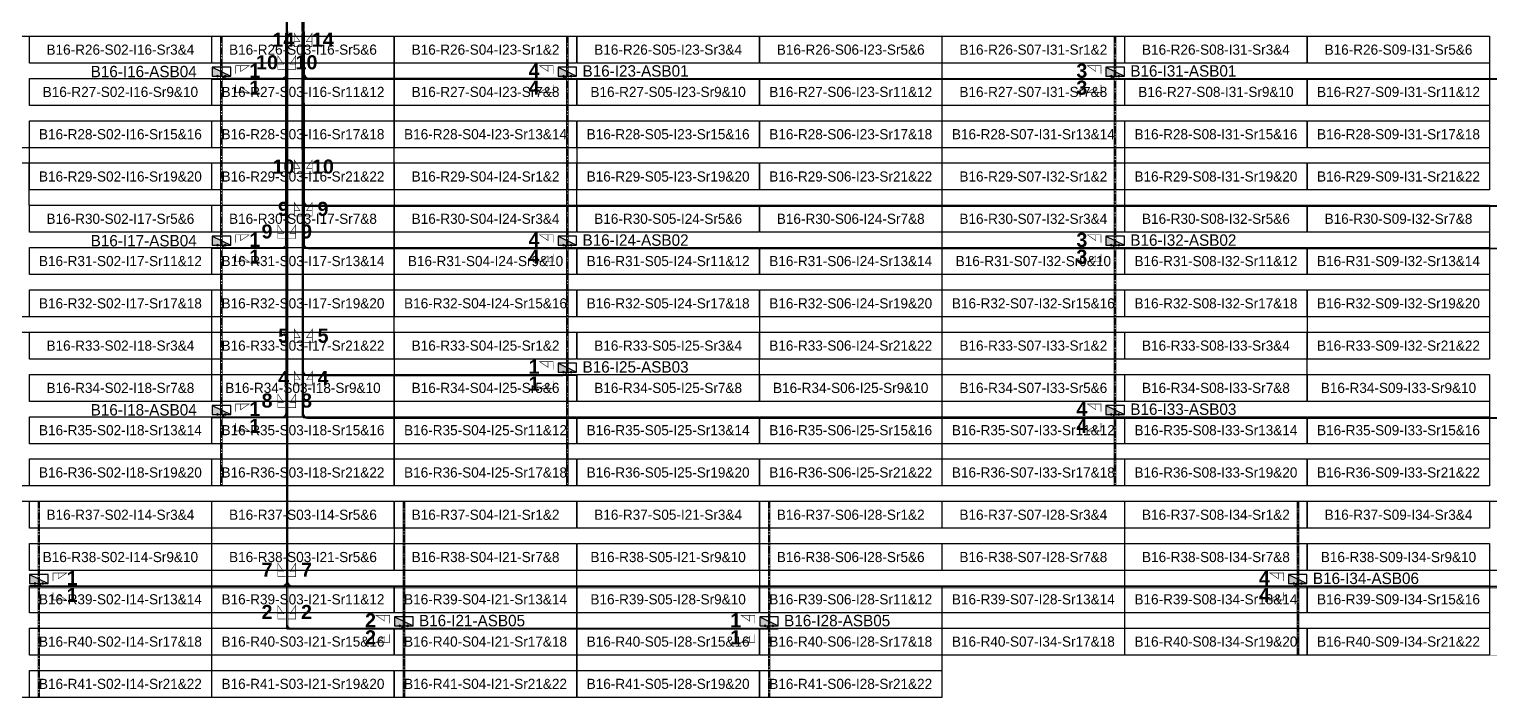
# Model space of a CAD drawing. Header units: metres. Extents: x 530441 to 531186, y 2674002 to 2674337.
# Drawn here: x 530635.2 to 530894.3, y 2674001.7 to 2674120.3 of the extents above; entities that cross this region are included whole.
import ezdxf
from ezdxf.enums import TextEntityAlignment as Align

# ---------------------------------------------------------------- set-up
doc = ezdxf.new("R2010")
doc.units = ezdxf.units.M
doc.linetypes.add('CENTER', pattern=[2, 1.25, -0.25, 0.25, -0.25])
doc.layers.add('Boundary-12.5 MW Block', color=6, linetype='Continuous', lineweight=9)
doc.layers.add('PILE', color=1, linetype='Continuous', lineweight=15)
for name, color, linetype in [('DC Trench BL-16', 40, 'Continuous'), ('E-Inverter Grouping', 2, 'Continuous'), ('Excavation', 7, 'Continuous'), ('Inverter Block-16', 7, 'Continuous'), ('LT Cable(AG) INV to LT Panel BL-16', 2, 'Continuous'), ('Messenger Wire Block-16 (Master Path)', 30, 'Continuous'), ('Messenger Wire Block-16 (MW Path)', 191, 'Continuous'), ('Messenger Wire Exc Link', 7, 'Continuous'), ('MMS Table Block-16', 8, 'Continuous'), ('Plan Line - DC BL-16', 40, 'Continuous'), ('Section Marking BL-16', 2, 'Continuous')]:
    doc.layers.add(name, color=color, linetype=linetype)
doc.styles.add('BoldTextStyle', font='arialbd.ttf')
doc.styles.get("Standard").update_dxf_attribs({"font": 'Adani Regular.ttf'})

# ---------------------------------------------------------------- blocks, each defined once
blk = doc.blocks.new('MMS Table (32.292 x 4.788)')
at = {"color": 0}
blk.add_lwpolyline([(0, -0.002), (0, 4.786), (32.292, 4.786), (32.292, -0.002)], close=True, dxfattribs=at)
at = {"color": 7}
blk.add_attdef('ID1', text='', height=1.8, dxfattribs=at).set_placement((16.146, 2.392), align=Align.MIDDLE_CENTER)
blk = doc.blocks.new('Inverter Block')
h = blk.add_hatch(color=0)
h.dxf.hatch_style = 1
h.paths.add_polyline_path([(-1.46, 2.27), (-1.46, 0.85), (1.46, 0.85)])
at = {"color": 0}
blk.add_lwpolyline([(1.46, 2.27), (-1.46, 2.27), (-1.46, 0.85), (1.46, 0.85)], close=True, dxfattribs=at)
blk.add_lwpolyline([(-1.46, 2.27), (1.46, 0.85)], dxfattribs=at)
at = {"layer": 'PILE'}
for centre in [(-0.61, 0.85), (0.61, 0.85)]:
    blk.add_circle(centre, 0.156, dxfattribs=at)
at = {"color": 7}
blk.add_attdef('ID', (-1.46, 3.01), '', height=1.8, dxfattribs=at)

msp = doc.modelspace()

# ---------------------------------------------------------------- linework, layer by layer
at = {"layer": 'Boundary-12.5 MW Block', "const_width": 0.05}
msp.add_lwpolyline([(531185.74, 2674009.29), (530797.04, 2674009.29), (530797.04, 2674001.79), (530602.78, 2674001.79)], dxfattribs=at)
at = {"layer": 'DC Trench BL-16', "color": 40, "const_width": 0.15}
for points in [[(530669.41, 2674119.08), (530669.1, 2674119.08), (530669.1, 2674039.29), (530669.41, 2674039.29)], [(530730.76, 2674119.08), (530730.46, 2674119.08), (530730.46, 2674039.29), (530730.76, 2674039.29)], [(530827.94, 2674119.08), (530827.64, 2674119.08), (530827.64, 2674039.29), (530827.94, 2674039.29)], [(530637.01, 2674036.58), (530636.71, 2674036.58), (530636.71, 2674001.79), (530637.01, 2674001.79)], [(530701.8, 2674036.58), (530701.5, 2674036.58), (530701.5, 2674001.79), (530701.8, 2674001.79)], [(530766.58, 2674036.58), (530766.28, 2674036.58), (530766.28, 2674001.79), (530766.58, 2674001.79)], [(530860.38, 2674036.58), (530860.08, 2674036.58), (530860.08, 2674009.29), (530860.38, 2674009.29)]]:
    msp.add_lwpolyline(points, close=True, dxfattribs=at)
at = {"layer": 'E-Inverter Grouping'}
for points in [[(530699.86, 2674091.79), (530635.18, 2674091.79), (530635.18, 2674099.29), (530602.78, 2674099.29), (530602.78, 2674119.08), (530699.86, 2674119.08)], [(530797.04, 2674091.79), (530732.35, 2674091.79), (530732.35, 2674099.29), (530699.96, 2674099.29), (530699.96, 2674119.08), (530797.04, 2674119.08)], [(530894.21, 2674091.79), (530829.53, 2674091.79), (530829.53, 2674099.29), (530797.14, 2674099.29), (530797.14, 2674119.08), (530894.21, 2674119.08)], [(530699.86, 2674061.79), (530667.57, 2674061.79), (530667.57, 2674069.29), (530602.78, 2674069.29), (530602.78, 2674096.58), (530635.08, 2674096.58), (530635.08, 2674089.08), (530699.86, 2674089.08)], [(530797.04, 2674061.79), (530764.74, 2674061.79), (530764.74, 2674069.29), (530699.96, 2674069.29), (530699.96, 2674096.58), (530732.25, 2674096.58), (530732.25, 2674089.08), (530797.04, 2674089.08)], [(530894.21, 2674061.79), (530861.92, 2674061.79), (530861.92, 2674069.29), (530797.14, 2674069.29), (530797.14, 2674096.58), (530829.43, 2674096.58), (530829.43, 2674089.08), (530894.21, 2674089.08)], [(530667.47, 2674059.08), (530699.86, 2674059.08), (530699.86, 2674039.29), (530602.78, 2674039.29), (530602.78, 2674066.58), (530667.47, 2674066.58)], [(530764.64, 2674059.08), (530797.04, 2674059.08), (530797.04, 2674039.29), (530699.96, 2674039.29), (530699.96, 2674066.58), (530764.64, 2674066.58)], [(530861.82, 2674059.08), (530894.21, 2674059.08), (530894.21, 2674039.29), (530797.14, 2674039.29), (530797.14, 2674066.58), (530861.82, 2674066.58)], [(530667.47, 2674031.79), (530667.47, 2674001.79), (530602.78, 2674001.79), (530602.78, 2674036.58), (530699.86, 2674036.58), (530699.86, 2674031.79)], [(530732.25, 2674024.29), (530732.25, 2674001.79), (530667.57, 2674001.79), (530667.57, 2674029.08), (530699.96, 2674029.08), (530699.96, 2674036.58), (530764.64, 2674036.58), (530764.64, 2674024.29)], [(530797.04, 2674016.79), (530797.04, 2674001.79), (530732.35, 2674001.79), (530732.35, 2674021.58), (530764.74, 2674021.58), (530764.74, 2674036.58), (530829.43, 2674036.58), (530829.43, 2674016.79)], [(530797.14, 2674009.29), (530797.14, 2674014.08), (530829.53, 2674014.08), (530829.53, 2674036.58), (530926.6, 2674036.58), (530926.6, 2674024.29), (530894.21, 2674024.29), (530894.21, 2674009.29)]]:
    msp.add_lwpolyline(points, close=True, dxfattribs=at)
at = {"layer": 'Excavation', "color": 3, "const_width": 0.1}
for points in [[(530688.28, 2674166.17), (530680.81, 2674166.17), (530680.81, 2674120.27)], [(530688.44, 2674164.25), (530683.66, 2674164.25), (530683.66, 2674120.24)]]:
    msp.add_lwpolyline(points, dxfattribs=at)
at = {"layer": 'LT Cable(AG) INV to LT Panel BL-16'}
for points in [[(530695.65, 2674165.27), (530690.37, 2674165.27, -0.124598), (530689.94, 2674165.38), (530688.62, 2674166.09, 0.124598), (530688.2, 2674166.2), (530681.69, 2674166.2, 0.414214), (530680.79, 2674165.3), (530680.79, 2674120.29, 0.009695), (530680.79, 2674120.25), (530680.81, 2674119.64, -0.009695), (530680.81, 2674119.61), (530680.81, 2674022.36, -0.414214), (530679.91, 2674021.46), (530637.76, 2674021.46, -0.414214), (530636.86, 2674022.36), (530636.86, 2674022.69)], [(530695.65, 2674165.34), (530690.37, 2674165.34, -0.124598), (530689.94, 2674165.45), (530688.62, 2674166.16, 0.124598), (530688.2, 2674166.27), (530681.61, 2674166.27, 0.414214), (530680.71, 2674165.37), (530680.71, 2674120.28, 0.009695), (530680.71, 2674120.25), (530680.74, 2674119.64, -0.009695), (530680.74, 2674119.61), (530680.74, 2674112.44, -0.414214), (530679.84, 2674111.54), (530670.16, 2674111.54, -0.414214), (530669.26, 2674112.44), (530669.26, 2674112.69)], [(530695.65, 2674165.32), (530690.37, 2674165.32, -0.124598), (530689.94, 2674165.43), (530688.62, 2674166.14, 0.124598), (530688.2, 2674166.25), (530681.64, 2674166.25, 0.414214), (530680.74, 2674165.35), (530680.74, 2674120.28, 0.009695), (530680.74, 2674120.25), (530680.76, 2674119.64, -0.009695), (530680.76, 2674119.61), (530680.76, 2674082.41, -0.414214), (530679.86, 2674081.51), (530670.16, 2674081.51, -0.414214), (530669.26, 2674082.41), (530669.26, 2674082.69)], [(530695.65, 2674165.29), (530690.37, 2674165.29, -0.124598), (530689.94, 2674165.4), (530688.62, 2674166.11, 0.124598), (530688.2, 2674166.22), (530681.66, 2674166.22, 0.414214), (530680.76, 2674165.32), (530680.76, 2674120.28, 0.009695), (530680.76, 2674120.25), (530680.79, 2674119.64, -0.009695), (530680.79, 2674119.61), (530680.79, 2674052.39, -0.414214), (530679.89, 2674051.49), (530670.16, 2674051.49, -0.414214), (530669.26, 2674052.39), (530669.26, 2674052.69)], [(530693.71, 2674165.24), (530690.37, 2674165.24, -0.124598), (530689.94, 2674165.35), (530688.62, 2674166.06, 0.124598), (530688.2, 2674166.17), (530681.71, 2674166.17, 0.414214), (530680.81, 2674165.27), (530680.81, 2674120.29, 0.009695), (530680.81, 2674120.25), (530680.84, 2674119.65, -0.009695), (530680.84, 2674119.61), (530680.84, 2674014.84, 0.414214), (530681.74, 2674013.94), (530765.48, 2674013.94, 0.414214), (530766.38, 2674014.84), (530766.38, 2674015.19)], [(530693.71, 2674165.22), (530690.37, 2674165.22, -0.124598), (530689.94, 2674165.33), (530688.62, 2674166.04, 0.124598), (530688.2, 2674166.15), (530681.74, 2674166.15, 0.414214), (530680.84, 2674165.25), (530680.84, 2674120.29, 0.009695), (530680.84, 2674120.25), (530680.86, 2674119.65, -0.009695), (530680.86, 2674119.61), (530680.86, 2674014.86, 0.414214), (530681.76, 2674013.96), (530700.7, 2674013.96, 0.414214), (530701.6, 2674014.86), (530701.6, 2674015.19)], [(530693.71, 2674165.19), (530690.37, 2674165.19, -0.124598), (530689.94, 2674165.3), (530688.62, 2674166.01, 0.124598), (530688.2, 2674166.12), (530681.76, 2674166.12, 0.414214), (530680.86, 2674165.22), (530680.86, 2674120.29, 0.009695), (530680.86, 2674120.25), (530680.89, 2674119.65, -0.009695), (530680.89, 2674119.61), (530680.89, 2674022.39, 0.414214), (530681.79, 2674021.49), (531118.42, 2674021.49, 0.414214), (531119.32, 2674022.39), (531119.32, 2674022.69)], [(530693.71, 2674165.17), (530690.37, 2674165.17, -0.124598), (530689.94, 2674165.28), (530688.62, 2674165.99, 0.124598), (530688.2, 2674166.1), (530681.79, 2674166.1, 0.414214), (530680.89, 2674165.2), (530680.89, 2674120.29, 0.009695), (530680.89, 2674120.25), (530680.91, 2674119.65, -0.009695), (530680.91, 2674119.61), (530680.91, 2674022.41, 0.414214), (530681.81, 2674021.51), (531021.24, 2674021.51, 0.414214), (531022.14, 2674022.41), (531022.14, 2674022.69)], [(530691.63, 2674165.14), (530690.37, 2674165.14, -0.124598), (530689.94, 2674165.25), (530688.62, 2674165.96, 0.124598), (530688.2, 2674166.07), (530681.81, 2674166.07, 0.414214), (530680.91, 2674165.17), (530680.91, 2674120.29, 0.009695), (530680.91, 2674120.25), (530680.94, 2674119.65, -0.009695), (530680.94, 2674119.61), (530680.94, 2674022.44, 0.414214), (530681.84, 2674021.54), (530956.46, 2674021.54, 0.414214), (530957.36, 2674022.44), (530957.36, 2674022.69)], [(530691.63, 2674165.12), (530690.37, 2674165.12, -0.124598), (530689.94, 2674165.23), (530688.62, 2674165.94, 0.124598), (530688.2, 2674166.05), (530681.84, 2674166.05, 0.414214), (530680.94, 2674165.15), (530680.94, 2674120.29, 0.009695), (530680.94, 2674120.25), (530680.96, 2674119.65, -0.009695), (530680.96, 2674119.61), (530680.96, 2674022.46, 0.414214), (530681.86, 2674021.56), (530859.28, 2674021.56, 0.414214), (530860.18, 2674022.46), (530860.18, 2674022.69)], [(530691.63, 2674165.09), (530690.32, 2674165.09, 0.097081), (530689.98, 2674165.03), (530688.6, 2674164.46, -0.097081), (530688.26, 2674164.4), (530684.41, 2674164.4, 0.414214), (530683.51, 2674163.5), (530683.51, 2674120.28, 0.026058), (530683.52, 2674120.18), (530683.58, 2674119.58, -0.025876), (530683.59, 2674119.48), (530683.64, 2674052.19, 0.414), (530684.54, 2674051.29), (531118.42, 2674051.29, 0.414214), (531119.32, 2674052.19), (531119.32, 2674052.69)], [(530691.63, 2674165.07), (530690.32, 2674165.07, 0.097081), (530689.98, 2674165), (530688.61, 2674164.44, -0.097081), (530688.27, 2674164.37), (530684.44, 2674164.37, 0.414214), (530683.54, 2674163.47), (530683.54, 2674120.28, 0.026058), (530683.54, 2674120.19), (530683.61, 2674119.58, -0.025876), (530683.61, 2674119.49), (530683.66, 2674052.21, 0.414), (530684.56, 2674051.31), (531021.24, 2674051.31, 0.414214), (531022.14, 2674052.21), (531022.14, 2674052.69)]]:
    msp.add_lwpolyline(points, format="xyb", dxfattribs=at)
at = {"layer": 'LT Cable(AG) INV to LT Panel BL-16', "color": 5}
for points in [[(530690.62, 2674164.77), (530690.32, 2674164.77, 0.058645), (530690.11, 2674164.75), (530688.55, 2674164.37, -0.058645), (530688.34, 2674164.35), (530684.46, 2674164.35, 0.414214), (530683.56, 2674163.45), (530683.56, 2674120.28, 0.026058), (530683.57, 2674120.19), (530683.63, 2674119.58, -0.025876), (530683.64, 2674119.49), (530683.69, 2674052.24, 0.414), (530684.59, 2674051.34), (530924.06, 2674051.34, 0.414214), (530924.96, 2674052.24), (530924.96, 2674052.69)], [(530690.62, 2674164.75), (530690.32, 2674164.75, 0.058645), (530690.11, 2674164.72), (530688.55, 2674164.35, -0.058645), (530688.34, 2674164.32), (530684.49, 2674164.32, 0.414214), (530683.59, 2674163.42), (530683.59, 2674120.28, 0.026058), (530683.59, 2674120.19), (530683.66, 2674119.58, -0.025876), (530683.66, 2674119.49), (530683.71, 2674052.26, 0.414), (530684.61, 2674051.36), (530826.89, 2674051.36, 0.414214), (530827.79, 2674052.26), (530827.79, 2674052.69)], [(530690.62, 2674164.72), (530690.32, 2674164.72, 0.058645), (530690.11, 2674164.7), (530688.55, 2674164.32, -0.058645), (530688.34, 2674164.3), (530684.51, 2674164.3, 0.414214), (530683.61, 2674163.4), (530683.61, 2674120.28, 0.026058), (530683.62, 2674120.19), (530683.68, 2674119.58, -0.025876), (530683.69, 2674119.49), (530683.73, 2674059.79, 0.414), (530684.63, 2674058.89), (530729.71, 2674058.89, 0.414214), (530730.61, 2674059.79), (530730.61, 2674060.19)], [(530690.62, 2674164.7), (530690.32, 2674164.7, 0.058645), (530690.11, 2674164.67), (530688.55, 2674164.3, -0.058645), (530688.34, 2674164.27), (530684.54, 2674164.27, 0.414214), (530683.64, 2674163.37), (530683.64, 2674120.28, 0.026058), (530683.64, 2674120.19), (530683.71, 2674119.58, -0.025876), (530683.71, 2674119.49), (530683.74, 2674082.31, 0.414), (530684.64, 2674081.41), (531021.24, 2674081.41, 0.414214), (531022.14, 2674082.31), (531022.14, 2674082.69)], [(530692.61, 2674164.67), (530690.32, 2674164.67, 0.058645), (530690.11, 2674164.65), (530688.55, 2674164.27, -0.058645), (530688.34, 2674164.25), (530684.56, 2674164.25, 0.414214), (530683.66, 2674163.35), (530683.66, 2674120.29, 0.026058), (530683.67, 2674120.19), (530683.73, 2674119.59, -0.025876), (530683.74, 2674119.49), (530683.76, 2674082.34, 0.414), (530684.66, 2674081.44), (530924.06, 2674081.44, 0.414214), (530924.96, 2674082.34), (530924.96, 2674082.69)], [(530692.61, 2674164.65), (530690.32, 2674164.65, 0.058645), (530690.11, 2674164.62), (530688.55, 2674164.25, -0.058645), (530688.34, 2674164.22), (530684.59, 2674164.22, 0.414214), (530683.69, 2674163.32), (530683.69, 2674120.29, 0.026058), (530683.69, 2674120.19), (530683.76, 2674119.59, -0.025876), (530683.76, 2674119.49), (530683.79, 2674082.36, 0.414), (530684.69, 2674081.46), (530826.89, 2674081.46, 0.414214), (530827.79, 2674082.36), (530827.79, 2674082.69)], [(530692.61, 2674164.62), (530690.32, 2674164.62, 0.058645), (530690.11, 2674164.6), (530688.55, 2674164.22, -0.058645), (530688.34, 2674164.2), (530684.61, 2674164.2, 0.414214), (530683.71, 2674163.3), (530683.71, 2674120.29, 0.026058), (530683.72, 2674120.19), (530683.78, 2674119.59, -0.025876), (530683.79, 2674119.5), (530683.81, 2674082.39, 0.414), (530684.71, 2674081.49), (530729.71, 2674081.49, 0.414214), (530730.61, 2674082.39), (530730.61, 2674082.69)], [(530692.61, 2674164.6), (530690.32, 2674164.6, 0.058645), (530690.11, 2674164.57), (530688.55, 2674164.2, -0.058645), (530688.34, 2674164.17), (530684.64, 2674164.17, 0.414214), (530683.74, 2674163.27), (530683.74, 2674120.29, 0.026058), (530683.74, 2674120.2), (530683.81, 2674119.59, -0.025876), (530683.81, 2674119.5), (530683.83, 2674089.91, 0.414), (530684.73, 2674089.01), (531118.42, 2674089.01, 0.414214), (531119.32, 2674089.91), (531119.32, 2674090.19)], [(530694.76, 2674164.57), (530690.32, 2674164.57, 0.058645), (530690.11, 2674164.55), (530688.55, 2674164.17, -0.058645), (530688.34, 2674164.15), (530684.66, 2674164.15, 0.414214), (530683.76, 2674163.25), (530683.76, 2674120.29, 0.026058), (530683.77, 2674120.2), (530683.83, 2674119.59, -0.025876), (530683.84, 2674119.5), (530683.84, 2674112.44, 0.414), (530684.74, 2674111.54), (531021.24, 2674111.54, 0.414214), (531022.14, 2674112.44), (531022.14, 2674112.69)], [(530694.76, 2674164.55), (530690.32, 2674164.55, 0.058645), (530690.11, 2674164.52), (530688.55, 2674164.15, -0.058645), (530688.34, 2674164.12), (530684.69, 2674164.12, 0.414214), (530683.79, 2674163.22), (530683.79, 2674120.29, 0.026058), (530683.79, 2674120.2), (530683.86, 2674119.59, -0.025876), (530683.86, 2674119.5), (530683.87, 2674112.46, 0.414), (530684.77, 2674111.56), (530924.06, 2674111.56, 0.414214), (530924.96, 2674112.46), (530924.96, 2674112.69)], [(530694.76, 2674164.52), (530690.32, 2674164.52, 0.058645), (530690.11, 2674164.5), (530688.55, 2674164.12, -0.058645), (530688.34, 2674164.1), (530684.71, 2674164.1, 0.414214), (530683.81, 2674163.2), (530683.81, 2674120.29, 0.026058), (530683.82, 2674120.2), (530683.88, 2674119.59, -0.025876), (530683.89, 2674119.5), (530683.89, 2674112.49, 0.414), (530684.79, 2674111.59), (530826.89, 2674111.59, 0.414214), (530827.79, 2674112.49), (530827.79, 2674112.69)], [(530694.76, 2674164.5), (530690.32, 2674164.5, 0.058645), (530690.11, 2674164.47), (530688.55, 2674164.1, -0.058645), (530688.34, 2674164.07), (530684.74, 2674164.07, 0.414214), (530683.84, 2674163.17), (530683.84, 2674120.29, 0.026058), (530683.84, 2674120.2), (530683.91, 2674119.59, -0.025876), (530683.91, 2674119.5), (530683.92, 2674112.51, 0.414), (530684.82, 2674111.61), (530729.71, 2674111.61, 0.414214), (530730.61, 2674112.51), (530730.61, 2674112.69)]]:
    msp.add_lwpolyline(points, format="xyb", dxfattribs=at)
at = {"layer": 'Messenger Wire Block-16 (Master Path)'}
for points in [[(530680.84, 2674013.94), (530680.84, 2674119.63)], [(530683.79, 2674051.44), (530683.74, 2674119.54)], [(530667.57, 2674111.44), (530680.84, 2674111.44)], [(530683.74, 2674111.44), (531023.78, 2674111.44)], [(530683.76, 2674088.94), (531120.96, 2674088.94)], [(530667.57, 2674081.44), (530680.84, 2674081.44)], [(530683.74, 2674081.44), (531023.78, 2674081.44)], [(530683.74, 2674058.94), (530732.25, 2674058.94)], [(530667.57, 2674051.44), (530680.84, 2674051.44)], [(530683.76, 2674051.44), (531120.96, 2674051.44)], [(530635.18, 2674021.44), (531120.96, 2674021.44)], [(530680.84, 2674013.94), (530768.02, 2674013.94)]]:
    msp.add_lwpolyline(points, dxfattribs=at)
at = {"layer": 'Messenger Wire Block-16 (MW Path)', "const_width": 0.1}
for points in [[(530680.59, 2674051.44), (530680.59, 2674119.63)], [(530681.09, 2674013.94), (530681.09, 2674119.63)], [(530683.54, 2674051.44), (530683.49, 2674119.54)], [(530684.01, 2674081.44), (530683.99, 2674119.54)], [(530667.57, 2674111.44), (530680.84, 2674111.44)], [(530683.74, 2674111.44), (531023.78, 2674111.44)], [(530683.76, 2674088.94), (531120.96, 2674088.94)], [(530667.57, 2674081.44), (530680.84, 2674081.44)], [(530683.74, 2674081.44), (531023.78, 2674081.44)], [(530683.74, 2674058.94), (530732.25, 2674058.94)], [(530667.57, 2674051.44), (530680.84, 2674051.44)], [(530683.76, 2674051.44), (531120.96, 2674051.44)], [(530635.18, 2674021.69), (530636.86, 2674021.69)], [(530635.18, 2674021.19), (531120.96, 2674021.19)], [(530680.84, 2674013.94), (530768.02, 2674013.94)]]:
    msp.add_lwpolyline(points, dxfattribs=at)
at = {"layer": 'Messenger Wire Exc Link'}
for points in [[(530680.81, 2674120.27), (530680.84, 2674119.63)], [(530683.66, 2674120.24), (530683.74, 2674119.54)]]:
    msp.add_lwpolyline(points, dxfattribs=at)
at = {"layer": 'Plan Line - DC BL-16', "color": 6, "linetype": 'CENTER'}
for points in [[(530669.26, 2674119.08), (530669.26, 2674039.29)], [(530730.61, 2674119.08), (530730.61, 2674039.29)], [(530827.79, 2674119.08), (530827.79, 2674039.29)], [(530636.86, 2674036.58), (530636.86, 2674001.79)], [(530701.65, 2674036.58), (530701.65, 2674001.79)], [(530766.43, 2674036.58), (530766.43, 2674001.79)], [(530860.23, 2674036.58), (530860.23, 2674009.29)]]:
    msp.add_lwpolyline(points, dxfattribs=at)
at = {"layer": 'Section Marking BL-16', "color": 94, "lineweight": 35, "true_color": 0x00a500, "const_width": 0.1}
for points in [[(530683.54, 2674117.19), (530682.15, 2674117.19), (530682.15, 2674119.59), (530683.16, 2674118.11), (530682.15, 2674118.11)], [(530683.94, 2674117.19), (530685.33, 2674117.19), (530685.33, 2674119.59), (530684.32, 2674118.11), (530685.33, 2674118.11)], [(530671.76, 2674112.44), (530671.76, 2674113.83), (530674.16, 2674113.83), (530672.68, 2674112.82), (530672.68, 2674113.83)], [(530680.64, 2674113.19), (530679.25, 2674113.19), (530679.25, 2674115.59), (530680.26, 2674114.11), (530679.25, 2674114.11)], [(530681.04, 2674113.19), (530682.43, 2674113.19), (530682.43, 2674115.59), (530681.42, 2674114.11), (530682.43, 2674114.11)], [(530728.11, 2674112.44), (530728.11, 2674113.83), (530725.71, 2674113.83), (530727.19, 2674112.82), (530727.19, 2674113.83)], [(530825.29, 2674112.44), (530825.29, 2674113.83), (530822.89, 2674113.83), (530824.37, 2674112.82), (530824.37, 2674113.83)], [(530671.76, 2674110.44), (530671.76, 2674109.05), (530674.16, 2674109.05), (530672.68, 2674110.06), (530672.68, 2674109.05)], [(530728.11, 2674110.44), (530728.11, 2674109.05), (530725.71, 2674109.05), (530727.19, 2674110.06), (530727.19, 2674109.05)], [(530825.29, 2674110.44), (530825.29, 2674109.05), (530822.89, 2674109.05), (530824.37, 2674110.06), (530824.37, 2674109.05)], [(530683.56, 2674094.69), (530682.17, 2674094.69), (530682.17, 2674097.09), (530683.18, 2674095.61), (530682.17, 2674095.61)], [(530683.96, 2674094.69), (530685.35, 2674094.69), (530685.35, 2674097.09), (530684.34, 2674095.61), (530685.35, 2674095.61)], [(530683.56, 2674087.19), (530682.17, 2674087.19), (530682.17, 2674089.59), (530683.18, 2674088.11), (530682.17, 2674088.11)], [(530683.96, 2674087.19), (530685.35, 2674087.19), (530685.35, 2674089.59), (530684.34, 2674088.11), (530685.35, 2674088.11)], [(530680.64, 2674083.19), (530679.25, 2674083.19), (530679.25, 2674085.59), (530680.26, 2674084.11), (530679.25, 2674084.11)], [(530681.04, 2674083.19), (530682.43, 2674083.19), (530682.43, 2674085.59), (530681.42, 2674084.11), (530682.43, 2674084.11)], [(530671.76, 2674082.44), (530671.76, 2674083.83), (530674.16, 2674083.83), (530672.68, 2674082.82), (530672.68, 2674083.83)], [(530728.11, 2674082.44), (530728.11, 2674083.83), (530725.71, 2674083.83), (530727.19, 2674082.82), (530727.19, 2674083.83)], [(530825.29, 2674082.44), (530825.29, 2674083.83), (530822.89, 2674083.83), (530824.37, 2674082.82), (530824.37, 2674083.83)], [(530671.76, 2674080.44), (530671.76, 2674079.05), (530674.16, 2674079.05), (530672.68, 2674080.06), (530672.68, 2674079.05)], [(530728.11, 2674080.44), (530728.11, 2674079.05), (530725.71, 2674079.05), (530727.19, 2674080.06), (530727.19, 2674079.05)], [(530825.29, 2674080.44), (530825.29, 2674079.05), (530822.89, 2674079.05), (530824.37, 2674080.06), (530824.37, 2674079.05)], [(530683.58, 2674064.69), (530682.19, 2674064.69), (530682.19, 2674067.09), (530683.2, 2674065.61), (530682.19, 2674065.61)], [(530683.98, 2674064.69), (530685.37, 2674064.69), (530685.37, 2674067.09), (530684.36, 2674065.61), (530685.37, 2674065.61)], [(530683.59, 2674057.19), (530682.2, 2674057.19), (530682.2, 2674059.59), (530683.21, 2674058.11), (530682.2, 2674058.11)], [(530683.99, 2674057.19), (530685.38, 2674057.19), (530685.38, 2674059.59), (530684.37, 2674058.11), (530685.38, 2674058.11)], [(530728.11, 2674059.94), (530728.11, 2674061.33), (530725.71, 2674061.33), (530727.19, 2674060.32), (530727.19, 2674061.33)], [(530728.11, 2674057.94), (530728.11, 2674056.55), (530725.71, 2674056.55), (530727.19, 2674057.56), (530727.19, 2674056.55)], [(530680.64, 2674053.19), (530679.25, 2674053.19), (530679.25, 2674055.59), (530680.26, 2674054.11), (530679.25, 2674054.11)], [(530681.04, 2674053.19), (530682.43, 2674053.19), (530682.43, 2674055.59), (530681.42, 2674054.11), (530682.43, 2674054.11)], [(530671.76, 2674052.44), (530671.76, 2674053.83), (530674.16, 2674053.83), (530672.68, 2674052.82), (530672.68, 2674053.83)], [(530825.29, 2674052.44), (530825.29, 2674053.83), (530822.89, 2674053.83), (530824.37, 2674052.82), (530824.37, 2674053.83)], [(530671.76, 2674050.44), (530671.76, 2674049.05), (530674.16, 2674049.05), (530672.68, 2674050.06), (530672.68, 2674049.05)], [(530825.29, 2674050.44), (530825.29, 2674049.05), (530822.89, 2674049.05), (530824.37, 2674050.06), (530824.37, 2674049.05)], [(530680.64, 2674023.19), (530679.25, 2674023.19), (530679.25, 2674025.59), (530680.26, 2674024.11), (530679.25, 2674024.11)], [(530681.04, 2674023.19), (530682.43, 2674023.19), (530682.43, 2674025.59), (530681.42, 2674024.11), (530682.43, 2674024.11)], [(530639.36, 2674022.44), (530639.36, 2674023.83), (530641.76, 2674023.83), (530640.28, 2674022.82), (530640.28, 2674023.83)], [(530857.68, 2674022.44), (530857.68, 2674023.83), (530855.28, 2674023.83), (530856.76, 2674022.82), (530856.76, 2674023.83)], [(530639.36, 2674020.44), (530639.36, 2674019.05), (530641.76, 2674019.05), (530640.28, 2674020.06), (530640.28, 2674019.05)], [(530857.68, 2674020.44), (530857.68, 2674019.05), (530855.28, 2674019.05), (530856.76, 2674020.06), (530856.76, 2674019.05)], [(530680.64, 2674015.69), (530679.25, 2674015.69), (530679.25, 2674018.09), (530680.26, 2674016.61), (530679.25, 2674016.61)], [(530681.04, 2674015.69), (530682.43, 2674015.69), (530682.43, 2674018.09), (530681.42, 2674016.61), (530682.43, 2674016.61)], [(530699.1, 2674014.94), (530699.1, 2674016.33), (530696.7, 2674016.33), (530698.18, 2674015.32), (530698.18, 2674016.33)], [(530763.88, 2674014.94), (530763.88, 2674016.33), (530761.48, 2674016.33), (530762.96, 2674015.32), (530762.96, 2674016.33)], [(530699.1, 2674012.94), (530699.1, 2674011.55), (530696.7, 2674011.55), (530698.18, 2674012.56), (530698.18, 2674011.55)], [(530763.88, 2674012.94), (530763.88, 2674011.55), (530761.48, 2674011.55), (530762.96, 2674012.56), (530762.96, 2674011.55)]]:
    msp.add_lwpolyline(points, dxfattribs=at)

# ---------------------------------------------------------------- block references
at = {"layer": 'Inverter Block-16'}
ref = msp.add_blockref('Inverter Block', (530669.26, 2674111.03), dxfattribs=dict(at, xscale=1.124999999976148, yscale=1.124999999976148, zscale=1.124999999976148))
ref.add_attrib('ID', 'B16-I16-ASB04', (530646.05, 2674111.78), dxfattribs={"layer": '0', "color": 7, "height": 2.025})
ref = msp.add_blockref('Inverter Block', (530730.61, 2674111.03), dxfattribs=dict(at, xscale=1.124999999976148, yscale=1.124999999976148, zscale=1.124999999976148))
ref.add_attrib('ID', 'B16-I23-ASB01', (530733.31, 2674111.89), dxfattribs={"layer": '0', "color": 7, "height": 2.025})
ref = msp.add_blockref('Inverter Block', (530827.79, 2674111.03), dxfattribs=dict(at, xscale=1.124999999976148, yscale=1.124999999976148, zscale=1.124999999976148))
ref.add_attrib('ID', 'B16-I31-ASB01', (530830.49, 2674111.89), dxfattribs={"layer": '0', "color": 7, "height": 2.025})
ref = msp.add_blockref('Inverter Block', (530669.26, 2674081.03), dxfattribs=dict(at, xscale=1.124999999976148, yscale=1.124999999976148, zscale=1.124999999976148))
ref.add_attrib('ID', 'B16-I17-ASB04', (530646.05, 2674081.78), dxfattribs={"layer": '0', "color": 7, "height": 2.025})
ref = msp.add_blockref('Inverter Block', (530730.61, 2674081.03), dxfattribs=dict(at, xscale=1.124999999976148, yscale=1.124999999976148, zscale=1.124999999976148))
ref.add_attrib('ID', 'B16-I24-ASB02', (530733.31, 2674081.89), dxfattribs={"layer": '0', "color": 7, "height": 2.025})
ref = msp.add_blockref('Inverter Block', (530827.79, 2674081.03), dxfattribs=dict(at, xscale=1.124999999976148, yscale=1.124999999976148, zscale=1.124999999976148))
ref.add_attrib('ID', 'B16-I32-ASB02', (530830.49, 2674081.89), dxfattribs={"layer": '0', "color": 7, "height": 2.025})
ref = msp.add_blockref('Inverter Block', (530730.61, 2674058.53), dxfattribs=dict(at, xscale=1.124999999976148, yscale=1.124999999976148, zscale=1.124999999976148))
ref.add_attrib('ID', 'B16-I25-ASB03', (530733.31, 2674059.39), dxfattribs={"layer": '0', "color": 7, "height": 2.025})
ref = msp.add_blockref('Inverter Block', (530669.26, 2674051.03), dxfattribs=dict(at, xscale=1.124999999976148, yscale=1.124999999976148, zscale=1.124999999976148))
ref.add_attrib('ID', 'B16-I18-ASB04', (530646.05, 2674051.78), dxfattribs={"layer": '0', "color": 7, "height": 2.025})
ref = msp.add_blockref('Inverter Block', (530827.79, 2674051.03), dxfattribs=dict(at, xscale=1.124999999976148, yscale=1.124999999976148, zscale=1.124999999976148))
ref.add_attrib('ID', 'B16-I33-ASB03', (530830.49, 2674051.89), dxfattribs={"layer": '0', "color": 7, "height": 2.025})
ref = msp.add_blockref('Inverter Block', (530636.86, 2674021.03), dxfattribs=dict(at, xscale=1.124999999976148, yscale=1.124999999976148, zscale=1.124999999976148))
ref.add_attrib('ID', 'B16-I14-ASB04', (530613.66, 2674021.78), dxfattribs={"layer": '0', "color": 7, "height": 2.025})
ref = msp.add_blockref('Inverter Block', (530860.18, 2674021.03), dxfattribs=dict(at, xscale=1.124999999976148, yscale=1.124999999976148, zscale=1.124999999976148))
ref.add_attrib('ID', 'B16-I34-ASB06', (530862.88, 2674021.89), dxfattribs={"layer": '0', "color": 7, "height": 2.025})
ref = msp.add_blockref('Inverter Block', (530701.6, 2674013.53), dxfattribs=dict(at, xscale=1.124999999976148, yscale=1.124999999976148, zscale=1.124999999976148))
ref.add_attrib('ID', 'B16-I21-ASB05', (530704.3, 2674014.39), dxfattribs={"layer": '0', "color": 7, "height": 2.025})
ref = msp.add_blockref('Inverter Block', (530766.38, 2674013.53), dxfattribs=dict(at, xscale=1.124999999976148, yscale=1.124999999976148, zscale=1.124999999976148))
ref.add_attrib('ID', 'B16-I28-ASB05', (530769.08, 2674014.39), dxfattribs={"layer": '0', "color": 7, "height": 2.025})
at = {"layer": 'MMS Table Block-16'}
for p, values in [((530635.18, 2674114.29), {'ID1': 'B16-R26-S02-I16-Sr3&4'}), ((530667.57, 2674114.29), {'ID1': 'B16-R26-S03-I16-Sr5&6'}), ((530699.96, 2674114.29), {'ID1': 'B16-R26-S04-I23-Sr1&2'}), ((530732.35, 2674114.29), {'ID1': 'B16-R26-S05-I23-Sr3&4'}), ((530764.74, 2674114.29), {'ID1': 'B16-R26-S06-I23-Sr5&6'}), ((530797.14, 2674114.29), {'ID1': 'B16-R26-S07-I31-Sr1&2'}), ((530829.53, 2674114.29), {'ID1': 'B16-R26-S08-I31-Sr3&4'}), ((530861.92, 2674114.29), {'ID1': 'B16-R26-S09-I31-Sr5&6'}), ((530635.18, 2674106.79), {'ID1': 'B16-R27-S02-I16-Sr9&10'}), ((530667.57, 2674106.79), {'ID1': 'B16-R27-S03-I16-Sr11&12'}), ((530699.96, 2674106.79), {'ID1': 'B16-R27-S04-I23-Sr7&8'}), ((530732.35, 2674106.79), {'ID1': 'B16-R27-S05-I23-Sr9&10'}), ((530764.74, 2674106.79), {'ID1': 'B16-R27-S06-I23-Sr11&12'}), ((530797.14, 2674106.79), {'ID1': 'B16-R27-S07-I31-Sr7&8'}), ((530829.53, 2674106.79), {'ID1': 'B16-R27-S08-I31-Sr9&10'}), ((530861.92, 2674106.79), {'ID1': 'B16-R27-S09-I31-Sr11&12'}), ((530635.18, 2674099.29), {'ID1': 'B16-R28-S02-I16-Sr15&16'}), ((530667.57, 2674099.29), {'ID1': 'B16-R28-S03-I16-Sr17&18'}), ((530699.96, 2674099.29), {'ID1': 'B16-R28-S04-I23-Sr13&14'}), ((530732.35, 2674099.29), {'ID1': 'B16-R28-S05-I23-Sr15&16'}), ((530764.74, 2674099.29), {'ID1': 'B16-R28-S06-I23-Sr17&18'}), ((530797.14, 2674099.29), {'ID1': 'B16-R28-S07-I31-Sr13&14'}), ((530829.53, 2674099.29), {'ID1': 'B16-R28-S08-I31-Sr15&16'}), ((530861.92, 2674099.29), {'ID1': 'B16-R28-S09-I31-Sr17&18'}), ((530635.18, 2674091.79), {'ID1': 'B16-R29-S02-I16-Sr19&20'}), ((530667.57, 2674091.79), {'ID1': 'B16-R29-S03-I16-Sr21&22'}), ((530699.96, 2674091.79), {'ID1': 'B16-R29-S04-I24-Sr1&2'}), ((530732.35, 2674091.79), {'ID1': 'B16-R29-S05-I23-Sr19&20'}), ((530764.74, 2674091.79), {'ID1': 'B16-R29-S06-I23-Sr21&22'}), ((530797.14, 2674091.79), {'ID1': 'B16-R29-S07-I32-Sr1&2'}), ((530829.53, 2674091.79), {'ID1': 'B16-R29-S08-I31-Sr19&20'}), ((530861.92, 2674091.79), {'ID1': 'B16-R29-S09-I31-Sr21&22'}), ((530635.18, 2674084.29), {'ID1': 'B16-R30-S02-I17-Sr5&6'}), ((530667.57, 2674084.29), {'ID1': 'B16-R30-S03-I17-Sr7&8'}), ((530699.96, 2674084.29), {'ID1': 'B16-R30-S04-I24-Sr3&4'}), ((530732.35, 2674084.29), {'ID1': 'B16-R30-S05-I24-Sr5&6'}), ((530764.74, 2674084.29), {'ID1': 'B16-R30-S06-I24-Sr7&8'}), ((530797.14, 2674084.29), {'ID1': 'B16-R30-S07-I32-Sr3&4'}), ((530829.53, 2674084.29), {'ID1': 'B16-R30-S08-I32-Sr5&6'}), ((530861.92, 2674084.29), {'ID1': 'B16-R30-S09-I32-Sr7&8'}), ((530635.18, 2674076.79), {'ID1': 'B16-R31-S02-I17-Sr11&12'}), ((530667.57, 2674076.79), {'ID1': 'B16-R31-S03-I17-Sr13&14'}), ((530699.96, 2674076.79), {'ID1': 'B16-R31-S04-I24-Sr9&10'}), ((530732.35, 2674076.79), {'ID1': 'B16-R31-S05-I24-Sr11&12'}), ((530764.74, 2674076.79), {'ID1': 'B16-R31-S06-I24-Sr13&14'}), ((530797.14, 2674076.79), {'ID1': 'B16-R31-S07-I32-Sr9&10'}), ((530829.53, 2674076.79), {'ID1': 'B16-R31-S08-I32-Sr11&12'}), ((530861.92, 2674076.79), {'ID1': 'B16-R31-S09-I32-Sr13&14'}), ((530635.18, 2674069.29), {'ID1': 'B16-R32-S02-I17-Sr17&18'}), ((530667.57, 2674069.29), {'ID1': 'B16-R32-S03-I17-Sr19&20'}), ((530699.96, 2674069.29), {'ID1': 'B16-R32-S04-I24-Sr15&16'}), ((530732.35, 2674069.29), {'ID1': 'B16-R32-S05-I24-Sr17&18'}), ((530764.74, 2674069.29), {'ID1': 'B16-R32-S06-I24-Sr19&20'}), ((530797.14, 2674069.29), {'ID1': 'B16-R32-S07-I32-Sr15&16'}), ((530829.53, 2674069.29), {'ID1': 'B16-R32-S08-I32-Sr17&18'}), ((530861.92, 2674069.29), {'ID1': 'B16-R32-S09-I32-Sr19&20'}), ((530635.18, 2674061.79), {'ID1': 'B16-R33-S02-I18-Sr3&4'}), ((530667.57, 2674061.79), {'ID1': 'B16-R33-S03-I17-Sr21&22'}), ((530699.96, 2674061.79), {'ID1': 'B16-R33-S04-I25-Sr1&2'}), ((530732.35, 2674061.79), {'ID1': 'B16-R33-S05-I25-Sr3&4'}), ((530764.74, 2674061.79), {'ID1': 'B16-R33-S06-I24-Sr21&22'}), ((530797.14, 2674061.79), {'ID1': 'B16-R33-S07-I33-Sr1&2'}), ((530829.53, 2674061.79), {'ID1': 'B16-R33-S08-I33-Sr3&4'}), ((530861.92, 2674061.79), {'ID1': 'B16-R33-S09-I32-Sr21&22'}), ((530635.18, 2674054.29), {'ID1': 'B16-R34-S02-I18-Sr7&8'}), ((530667.57, 2674054.29), {'ID1': 'B16-R34-S03-I18-Sr9&10'}), ((530699.96, 2674054.29), {'ID1': 'B16-R34-S04-I25-Sr5&6'}), ((530732.35, 2674054.29), {'ID1': 'B16-R34-S05-I25-Sr7&8'}), ((530764.74, 2674054.29), {'ID1': 'B16-R34-S06-I25-Sr9&10'}), ((530797.14, 2674054.29), {'ID1': 'B16-R34-S07-I33-Sr5&6'}), ((530829.53, 2674054.29), {'ID1': 'B16-R34-S08-I33-Sr7&8'}), ((530861.92, 2674054.29), {'ID1': 'B16-R34-S09-I33-Sr9&10'}), ((530635.18, 2674046.79), {'ID1': 'B16-R35-S02-I18-Sr13&14'}), ((530667.57, 2674046.79), {'ID1': 'B16-R35-S03-I18-Sr15&16'}), ((530699.96, 2674046.79), {'ID1': 'B16-R35-S04-I25-Sr11&12'}), ((530732.35, 2674046.79), {'ID1': 'B16-R35-S05-I25-Sr13&14'}), ((530764.74, 2674046.79), {'ID1': 'B16-R35-S06-I25-Sr15&16'}), ((530797.14, 2674046.79), {'ID1': 'B16-R35-S07-I33-Sr11&12'}), ((530829.53, 2674046.79), {'ID1': 'B16-R35-S08-I33-Sr13&14'}), ((530861.92, 2674046.79), {'ID1': 'B16-R35-S09-I33-Sr15&16'}), ((530635.18, 2674039.29), {'ID1': 'B16-R36-S02-I18-Sr19&20'}), ((530667.57, 2674039.29), {'ID1': 'B16-R36-S03-I18-Sr21&22'}), ((530699.96, 2674039.29), {'ID1': 'B16-R36-S04-I25-Sr17&18'}), ((530732.35, 2674039.29), {'ID1': 'B16-R36-S05-I25-Sr19&20'}), ((530764.74, 2674039.29), {'ID1': 'B16-R36-S06-I25-Sr21&22'}), ((530797.14, 2674039.29), {'ID1': 'B16-R36-S07-I33-Sr17&18'}), ((530829.53, 2674039.29), {'ID1': 'B16-R36-S08-I33-Sr19&20'}), ((530861.92, 2674039.29), {'ID1': 'B16-R36-S09-I33-Sr21&22'}), ((530635.18, 2674031.79), {'ID1': 'B16-R37-S02-I14-Sr3&4'}), ((530667.57, 2674031.79), {'ID1': 'B16-R37-S03-I14-Sr5&6'}), ((530699.96, 2674031.79), {'ID1': 'B16-R37-S04-I21-Sr1&2'}), ((530732.35, 2674031.79), {'ID1': 'B16-R37-S05-I21-Sr3&4'}), ((530764.74, 2674031.79), {'ID1': 'B16-R37-S06-I28-Sr1&2'}), ((530797.14, 2674031.79), {'ID1': 'B16-R37-S07-I28-Sr3&4'}), ((530829.53, 2674031.79), {'ID1': 'B16-R37-S08-I34-Sr1&2'}), ((530861.92, 2674031.79), {'ID1': 'B16-R37-S09-I34-Sr3&4'}), ((530635.18, 2674024.29), {'ID1': 'B16-R38-S02-I14-Sr9&10'}), ((530667.57, 2674024.29), {'ID1': 'B16-R38-S03-I21-Sr5&6'}), ((530699.96, 2674024.29), {'ID1': 'B16-R38-S04-I21-Sr7&8'}), ((530732.35, 2674024.29), {'ID1': 'B16-R38-S05-I21-Sr9&10'}), ((530764.74, 2674024.29), {'ID1': 'B16-R38-S06-I28-Sr5&6'}), ((530797.14, 2674024.29), {'ID1': 'B16-R38-S07-I28-Sr7&8'}), ((530829.53, 2674024.29), {'ID1': 'B16-R38-S08-I34-Sr7&8'}), ((530861.92, 2674024.29), {'ID1': 'B16-R38-S09-I34-Sr9&10'}), ((530635.18, 2674016.79), {'ID1': 'B16-R39-S02-I14-Sr13&14'}), ((530667.57, 2674016.79), {'ID1': 'B16-R39-S03-I21-Sr11&12'}), ((530699.96, 2674016.79), {'ID1': 'B16-R39-S04-I21-Sr13&14'}), ((530732.35, 2674016.79), {'ID1': 'B16-R39-S05-I28-Sr9&10'}), ((530764.74, 2674016.79), {'ID1': 'B16-R39-S06-I28-Sr11&12'}), ((530797.14, 2674016.79), {'ID1': 'B16-R39-S07-I28-Sr13&14'}), ((530829.53, 2674016.79), {'ID1': 'B16-R39-S08-I34-Sr13&14'}), ((530861.92, 2674016.79), {'ID1': 'B16-R39-S09-I34-Sr15&16'}), ((530635.18, 2674009.29), {'ID1': 'B16-R40-S02-I14-Sr17&18'}), ((530667.57, 2674009.29), {'ID1': 'B16-R40-S03-I21-Sr15&16'}), ((530699.96, 2674009.29), {'ID1': 'B16-R40-S04-I21-Sr17&18'}), ((530732.35, 2674009.29), {'ID1': 'B16-R40-S05-I28-Sr15&16'}), ((530764.74, 2674009.29), {'ID1': 'B16-R40-S06-I28-Sr17&18'}), ((530797.14, 2674009.29), {'ID1': 'B16-R40-S07-I34-Sr17&18'}), ((530829.53, 2674009.29), {'ID1': 'B16-R40-S08-I34-Sr19&20'}), ((530861.92, 2674009.29), {'ID1': 'B16-R40-S09-I34-Sr21&22'}), ((530635.18, 2674001.79), {'ID1': 'B16-R41-S02-I14-Sr21&22'}), ((530667.57, 2674001.79), {'ID1': 'B16-R41-S03-I21-Sr19&20'}), ((530699.96, 2674001.79), {'ID1': 'B16-R41-S04-I21-Sr21&22'}), ((530732.35, 2674001.79), {'ID1': 'B16-R41-S05-I28-Sr19&20'}), ((530764.74, 2674001.79), {'ID1': 'B16-R41-S06-I28-Sr21&22'})]:
    msp.add_blockref('MMS Table (32.292 x 4.788)', p, dxfattribs=at).add_auto_attribs(values)

# ---------------------------------------------------------------- texts
at = {"layer": 'Section Marking BL-16', "color": 94, "true_color": 0x00a500, "style": 'BoldTextStyle'}
for s, p in [('14', (530680.24, 2674118.44)), ('14', (530687.24, 2674118.44)), ('1', (530675.16, 2674112.94)), ('10', (530677.34, 2674114.44)), ('10', (530684.34, 2674114.44)), ('4', (530724.71, 2674112.94)), ('3', (530821.89, 2674112.94)), ('1', (530675.16, 2674109.94)), ('4', (530724.71, 2674109.94)), ('3', (530821.89, 2674109.94)), ('10', (530680.26, 2674095.94)), ('10', (530687.26, 2674095.94)), ('9', (530680.26, 2674088.44)), ('9', (530687.26, 2674088.44)), ('9', (530677.34, 2674084.44)), ('9', (530684.34, 2674084.44)), ('1', (530675.16, 2674082.94)), ('4', (530724.71, 2674082.94)), ('3', (530821.89, 2674082.94)), ('1', (530675.16, 2674079.94)), ('4', (530724.71, 2674079.94)), ('3', (530821.89, 2674079.94)), ('5', (530680.28, 2674065.94)), ('5', (530687.28, 2674065.94)), ('4', (530680.29, 2674058.44)), ('4', (530687.29, 2674058.44)), ('1', (530724.71, 2674060.44)), ('1', (530724.71, 2674057.44)), ('1', (530675.16, 2674052.94)), ('8', (530677.34, 2674054.44)), ('8', (530684.34, 2674054.44)), ('4', (530821.89, 2674052.94)), ('1', (530675.16, 2674049.94)), ('4', (530821.89, 2674049.94)), ('7', (530677.34, 2674024.44)), ('7', (530684.34, 2674024.44)), ('1', (530642.76, 2674022.94)), ('4', (530854.28, 2674022.94)), ('1', (530642.76, 2674019.94)), ('4', (530854.28, 2674019.94)), ('2', (530677.34, 2674016.94)), ('2', (530684.34, 2674016.94)), ('2', (530695.7, 2674015.44)), ('1', (530760.48, 2674015.44)), ('2', (530695.7, 2674012.44)), ('1', (530760.48, 2674012.44))]:
    msp.add_text(s, height=2.5, dxfattribs=at).set_placement(p, align=Align.MIDDLE_CENTER)

doc.saveas('drawing.dxf')
